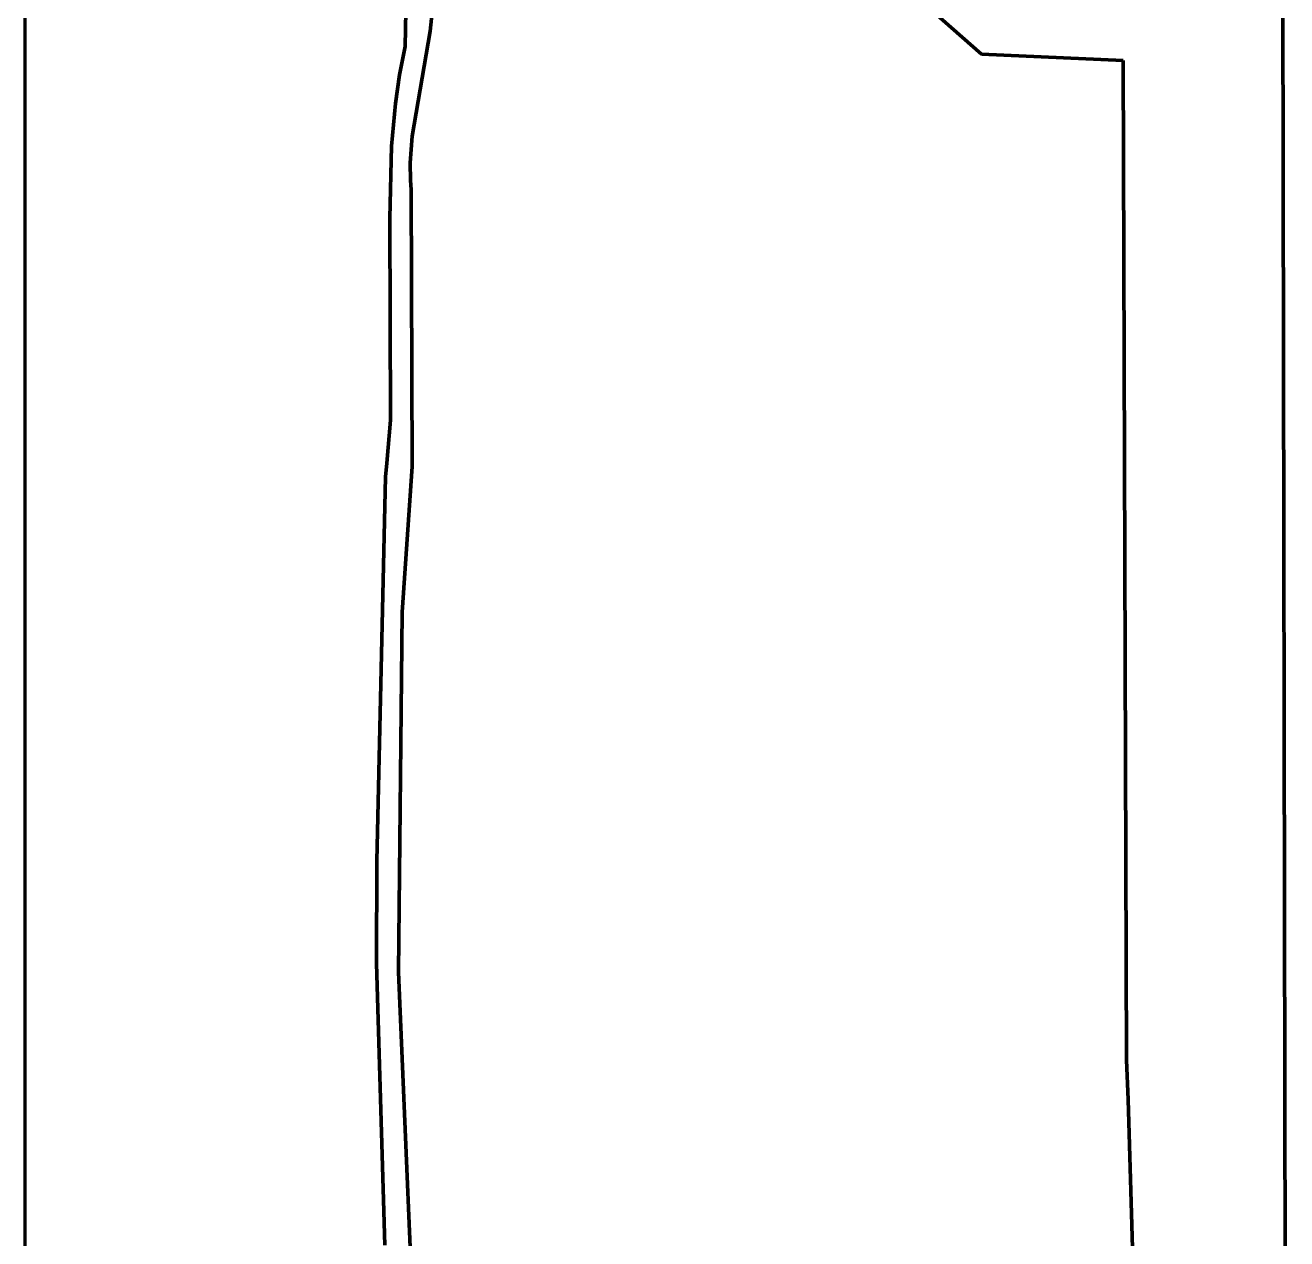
# Model space of a CAD drawing. Header units: millimetres. Extents: x 0 to 10.2, y 0 to 7.
# Drawn here: x 0 to 0.967, y 1.724 to 2.654 of the extents above; entities that cross this region are included whole.
import ezdxf

# ---------------------------------------------------------------- set-up
doc = ezdxf.new("R2010")
doc.units = ezdxf.units.MM
doc.layers.add('color#030303ff', color=7, linetype='CONTINUOUS', lineweight=100)
doc.layers.add('color#ffffffff', color=7, linetype='CONTINUOUS', lineweight=100)

msp = doc.modelspace()

# ---------------------------------------------------------------- linework, layer by layer
at = {"layer": 'color#030303ff'}
for p, q in [((0.29138, 2.63811), (0.29356, 2.7506)), ((0.96412, 2.74542), (0.9672, 0.99538)), ((0.73309, 2.63233), (0.6773, 2.68148)), ((0.31328, 2.67685), (0.3105, 2.64997)), ((0.3105, 2.64997), (0.29657, 2.56938)), ((0.28707, 2.61634), (0.29138, 2.63811)), ((0.84175, 2.6273), (0.73309, 2.63233)), ((0.84444, 1.86097), (0.84175, 2.6273)), ((0.28389, 2.59449), (0.28707, 2.61634)), ((0.28092, 2.56158), (0.28389, 2.59449)), ((0.29657, 2.56938), (0.2952, 2.54904)), ((0.27947, 2.50647), (0.28092, 2.56158)), ((0.2952, 2.54904), (0.29543, 2.5354)), ((0.29543, 2.5354), (0.29597, 2.52855)), ((0.29597, 2.52855), (0.29658, 2.31612)), ((0.27997, 2.35168), (0.27947, 2.50647)), ((0.27734, 2.31866), (0.27997, 2.35168)), ((0.27618, 2.30818), (0.27734, 2.31866)), ((0.29658, 2.31612), (0.28894, 2.2045)), ((0.26954, 2.01353), (0.27618, 2.30818)), ((0.28894, 2.2045), (0.2863, 1.92829)), ((0.2692, 1.93498), (0.26954, 2.01353)), ((0.27565, 1.71907), (0.2692, 1.93498)), ((0.2863, 1.92829), (0.29619, 1.69481)), ((0.84572, 1.83082), (0.84444, 1.86097)), ((0.84984, 1.68002), (0.84572, 1.83082))]:
    msp.add_line(p, q, dxfattribs=at)
at = {"layer": 'color#ffffffff'}
for p, q in [((0, 0), (0, 7.02778)), ((0.29356, 2.7506), (0.29138, 2.63811)), ((0.9672, 0.99538), (0.96412, 2.74542)), ((0.6773, 2.68148), (0.73309, 2.63233)), ((0.3105, 2.64997), (0.31328, 2.67685)), ((0.29657, 2.56938), (0.3105, 2.64997)), ((0.29138, 2.63811), (0.28707, 2.61634)), ((0.73309, 2.63233), (0.84175, 2.6273)), ((0.84175, 2.6273), (0.84444, 1.86097)), ((0.28707, 2.61634), (0.28389, 2.59449)), ((0.28389, 2.59449), (0.28092, 2.56158)), ((0.2952, 2.54904), (0.29657, 2.56938)), ((0.28092, 2.56158), (0.27947, 2.50647)), ((0.29543, 2.5354), (0.2952, 2.54904)), ((0.29597, 2.52855), (0.29543, 2.5354)), ((0.29658, 2.31612), (0.29597, 2.52855)), ((0.27947, 2.50647), (0.27997, 2.35168)), ((0.27997, 2.35168), (0.27734, 2.31866)), ((0.27734, 2.31866), (0.27618, 2.30818)), ((0.28894, 2.2045), (0.29658, 2.31612)), ((0.27618, 2.30818), (0.26954, 2.01353)), ((0.2863, 1.92829), (0.28894, 2.2045)), ((0.26954, 2.01353), (0.2692, 1.93498)), ((0.2692, 1.93498), (0.27565, 1.71907)), ((0.29619, 1.69481), (0.2863, 1.92829)), ((0.84444, 1.86097), (0.84572, 1.83082)), ((0.84572, 1.83082), (0.84984, 1.68002))]:
    msp.add_line(p, q, dxfattribs=at)

doc.saveas('drawing.dxf')
